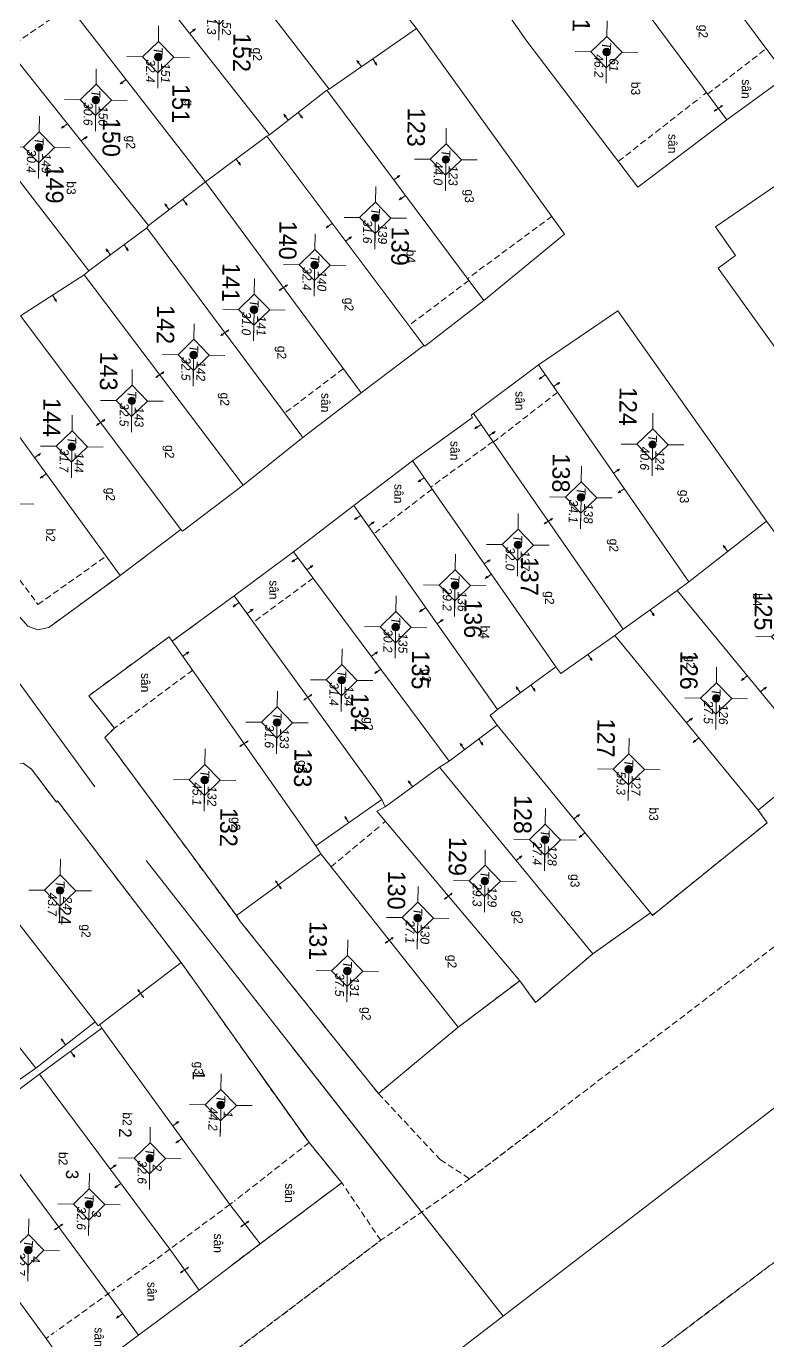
# Model space of a CAD drawing. Extents: x 601689 to 602595, y 1189742 to 1190763.
# Drawn here: x 602100.6 to 602130.3, y 1190308.4 to 1190361 of the extents above; entities that cross this region are included whole.
import ezdxf
from ezdxf.enums import TextEntityAlignment as Align

# ---------------------------------------------------------------- set-up
doc = ezdxf.new("R2010")
doc.units = 0
doc.header["$MEASUREMENT"] = 0
doc.linetypes.add('HIDDEN', pattern=[0.375, 0.25, -0.125])
for name, color, linetype in [('10', 250, 'Continuous'), ('11', 7, 'Continuous'), ('13', 7, 'Continuous'), ('14', 7, 'Continuous'), ('15', 7, 'Continuous'), ('16', 7, 'Continuous'), ('22', 7, 'Continuous'), ('53', 7, 'Continuous'), ('57', 7, 'Continuous')]:
    doc.layers.add(name, color=color, linetype=linetype)
doc.layers.get('0').off()
doc.styles.add('TXT', font='vnshx.shx')

# ---------------------------------------------------------------- blocks, each defined once
blk = doc.blocks.new('Q')
at = {"color": 7, "linetype": 'Continuous', "lineweight": 0, "style": 'TXT'}
for s, height, p in [('%%167o v%%207 th%%184ng 10 n%%168m 2001 %%174%%213n th%%184ng 5 n%%168m 2002', 0.5, (0, 5.4)), ('Ki%%211m tra th%%184ng      n%%168m', 0.5, (21, 5.4)), ('C%%172 quan %%174o v%%207: X%%221 nghi%%214p PTCN Tr%%190c %%174%%222a - B%%182n %%174%%229 ', 0.5, (0, 4.4)), ('C%%172 quan ki%%211m tra: C%%171ng ty XNK v%%181 t%%173 v%%202n d%%222ch v%%244 %%167o %%174%%185c B%%182n %%174%%229', 0.499998, (21, 4.4))]:
    blk.add_text(s, height=height, dxfattribs=at).set_placement(p)
blk = doc.blocks.new('BDONG')
at = {"color": 7, "linetype": 'Continuous', "lineweight": 0}
for p, q in [((0, 0), (0, -1.508)), ((0, 0), (2.759, 0)), ((0.342, 0), (0.342, -1.508)), ((0.797, 0), (0.797, -1.508)), ((1.274, 0), (1.274, -1.508)), ((1.73, 0), (1.73, -1.508)), ((1.753, 0), (1.753, -1.508)), ((2.072, 0), (2.072, -1.508)), ((2.759, 0), (2.759, -1.508)), ((0, -0.308), (1.73, -0.308)), ((1.753, -0.308), (2.759, -0.308)), ((0, -0.458), (1.73, -0.458)), ((1.753, -0.458), (2.759, -0.458)), ((0, -0.608), (1.73, -0.608)), ((1.753, -0.608), (2.759, -0.608)), ((0, -0.758), (1.73, -0.758)), ((1.753, -0.758), (2.759, -0.758)), ((0, -0.908), (1.73, -0.908)), ((1.753, -0.908), (2.759, -0.908)), ((0, -1.058), (1.73, -1.058)), ((1.753, -1.058), (2.759, -1.058)), ((0, -1.208), (1.73, -1.208)), ((1.753, -1.208), (2.759, -1.208)), ((0, -1.358), (1.73, -1.358)), ((1.753, -1.358), (2.759, -1.358)), ((0, -1.508), (1.73, -1.508)), ((1.753, -1.508), (2.759, -1.508))]:
    blk.add_line(p, q, dxfattribs=at)
at = {"color": 7, "linetype": 'Continuous', "lineweight": 0, "style": 'TXT'}
for s, height, p in [('(D%%239ng cho ch%%216nh l%%253 bi%%213n %%174%%233ng)', 0.054, (1.743, 0.05)), ('s%%232 TT', 0.05, (0.21, -0.099)), ('s%%232 hi%%214u', 0.049998, (0.639, -0.104)), ('s%%232 hi%%214u th%%246a', 0.049998, (1.135, -0.103)), ('s%%232 hi%%214u th%%246a', 0.049998, (1.612, -0.107)), ('s%%232 hi%%214u th%%246a b%%225', 0.049998, (2.559, -0.108)), ('s%%232 TT', 0.05, (1.936, -0.114)), ('g%%232c c%%241a th%%246a', 0.049998, (1.137, -0.187)), ('Th%%246a b%%225', 0.049998, (1.956, -0.203)), ('(ch%%216 %%174%%184nh s%%232 m%%233t l%%199n)', 0.049998, (2.638, -0.204)), ('Th%%246a th%%170m', 0.049998, (0.227, -0.214)), ('Th%%246a th%%170m', 0.049998, (0.63, -0.213)), ('l%%169n c%%203n', 0.049998, (1.56, -0.224)), ('m%%237i th%%170m', 0.049998, (1.101, -0.282))]:
    blk.add_text(s, height=height, rotation=360, dxfattribs=at).set_placement(p, align=Align.CENTER)
blk.add_text('B%%182ng c%%184c th%%246a bi%%213n %%174%%233ng ', height=0.049998, rotation=360, dxfattribs=at).set_placement((0.008, 0.046))
blk = doc.blocks.new('BANG')
at = {"color": 7, "linetype": 'Continuous', "lineweight": 0, "xscale": 9.999585560760034, "yscale": 9.999585560760034, "rotation": 359.9999199552673}
blk.add_blockref('BDONG', (0, 0), dxfattribs=at)
blk = doc.blocks.new('NH3R')
at = {"layer": '16', "color": 7, "linetype": 'Continuous', "lineweight": 0}
for p, q in [((0, 0), (0.297, -0.005)), ((0.297, -0.005), (0.186, 0.031)), ((0.297, -0.005), (0.189, -0.033))]:
    blk.add_line(p, q, dxfattribs=at)
blk = doc.blocks.new('NH3')
at = {"layer": '16', "color": 7, "linetype": 'Continuous', "lineweight": 0}
for p, q in [((-0.199, -0.002), (-0.113, 0.021)), ((0.197, -0.012), (0.107, 0.015)), ((-0.199, -0.002), (0.197, -0.012)), ((-0.199, -0.002), (-0.116, -0.035)), ((0.197, -0.012), (0.104, -0.027))]:
    blk.add_line(p, q, dxfattribs=at)
blk = doc.blocks.new('*M1485148514851485')
at = {"layer": '13', "color": 3, "linetype": 'Continuous', "lineweight": 0}
blk.add_line((602506.213, 1189792.234), (602507.233, 1189792.234), dxfattribs=at)
at = {"layer": '13', "color": 3, "linetype": 'Continuous', "lineweight": 0, "style": 'TXT', "oblique": 7.6055}
for s, p in [('126', (602506.363, 1189792.534)), ('27.5', (602506.213, 1189791.934))]:
    blk.add_text(s, height=0.36, dxfattribs=at).set_placement(p, align=Align.MIDDLE_LEFT)
blk.add_text('T', height=0.36, dxfattribs=at).set_placement((602506.016, 1189792.234), align=Align.MIDDLE_RIGHT)
blk = doc.blocks.new('*M1492149214921492')
at = {"layer": '13', "color": 3, "linetype": 'Continuous', "lineweight": 0}
blk.add_line((602496.092, 1189789.541), (602497.112, 1189789.541), dxfattribs=at)
at = {"layer": '13', "color": 3, "linetype": 'Continuous', "lineweight": 0, "style": 'TXT', "oblique": 7.6055}
for s, p in [('124', (602496.242, 1189789.841)), ('40.6', (602496.092, 1189789.241))]:
    blk.add_text(s, height=0.36, dxfattribs=at).set_placement(p, align=Align.MIDDLE_LEFT)
blk.add_text('T', height=0.36, dxfattribs=at).set_placement((602495.895, 1189789.541), align=Align.MIDDLE_RIGHT)
blk = doc.blocks.new('*M1493149314931493')
at = {"layer": '13', "color": 3, "linetype": 'Continuous', "lineweight": 0}
blk.add_line((602509.102, 1189788.781), (602510.122, 1189788.781), dxfattribs=at)
at = {"layer": '13', "color": 3, "linetype": 'Continuous', "lineweight": 0, "style": 'TXT', "oblique": 7.6055}
blk.add_text('T', height=0.36, dxfattribs=at).set_placement((602508.905, 1189788.781), align=Align.MIDDLE_RIGHT)
for s, p in [('127', (602509.252, 1189789.081)), ('59.3', (602509.102, 1189788.481))]:
    blk.add_text(s, height=0.36, dxfattribs=at).set_placement(p, align=Align.MIDDLE_LEFT)
blk = doc.blocks.new('*M1497149714971497')
at = {"layer": '13', "color": 3, "linetype": 'Continuous', "lineweight": 0}
blk.add_line((602480.419, 1189787.478), (602481.439, 1189787.478), dxfattribs=at)
at = {"layer": '13', "color": 3, "linetype": 'Continuous', "lineweight": 0, "style": 'TXT', "oblique": 7.6055}
for s, p in [('61', (602480.569, 1189787.778)), ('46.2', (602480.419, 1189787.178))]:
    blk.add_text(s, height=0.36, dxfattribs=at).set_placement(p, align=Align.MIDDLE_LEFT)
blk.add_text('T', height=0.36, dxfattribs=at).set_placement((602480.222, 1189787.478), align=Align.MIDDLE_RIGHT)
blk = doc.blocks.new('*M1500150015001500')
at = {"layer": '13', "color": 3, "linetype": 'Continuous', "lineweight": 0}
blk.add_line((602498.251, 1189786.717), (602499.271, 1189786.717), dxfattribs=at)
at = {"layer": '13', "color": 3, "linetype": 'Continuous', "lineweight": 0, "style": 'TXT', "oblique": 7.6055}
blk.add_text('T', height=0.36, dxfattribs=at).set_placement((602498.054, 1189786.717), align=Align.MIDDLE_RIGHT)
for s, p in [('138', (602498.401, 1189787.017)), ('34.1', (602498.251, 1189786.417))]:
    blk.add_text(s, height=0.36, dxfattribs=at).set_placement(p, align=Align.MIDDLE_LEFT)
blk = doc.blocks.new('*M1503150315031503')
at = {"layer": '13', "color": 3, "linetype": 'Continuous', "lineweight": 0}
blk.add_line((602511.963, 1189785.474), (602512.983, 1189785.474), dxfattribs=at)
at = {"layer": '13', "color": 3, "linetype": 'Continuous', "lineweight": 0, "style": 'TXT', "oblique": 7.6055}
blk.add_text('T', height=0.36, dxfattribs=at).set_placement((602511.766, 1189785.474), align=Align.MIDDLE_RIGHT)
for s, p in [('128', (602512.113, 1189785.774)), ('27.4', (602511.963, 1189785.174))]:
    blk.add_text(s, height=0.36, dxfattribs=at).set_placement(p, align=Align.MIDDLE_LEFT)
blk = doc.blocks.new('*M1507150715071507')
at = {"layer": '13', "color": 3, "linetype": 'Continuous', "lineweight": 0}
blk.add_line((602500.184, 1189784.219), (602501.204, 1189784.219), dxfattribs=at)
at = {"layer": '13', "color": 3, "linetype": 'Continuous', "lineweight": 0, "style": 'TXT', "oblique": 7.6055}
for s, p in [('137', (602500.334, 1189784.519)), ('32.0', (602500.184, 1189783.919))]:
    blk.add_text(s, height=0.36, dxfattribs=at).set_placement(p, align=Align.MIDDLE_LEFT)
blk.add_text('T', height=0.36, dxfattribs=at).set_placement((602499.987, 1189784.219), align=Align.MIDDLE_RIGHT)
blk = doc.blocks.new('*M1511151115111511')
at = {"layer": '13', "color": 3, "linetype": 'Continuous', "lineweight": 0}
blk.add_line((602513.649, 1189783.095), (602514.669, 1189783.095), dxfattribs=at)
at = {"layer": '13', "color": 3, "linetype": 'Continuous', "lineweight": 0, "style": 'TXT', "oblique": 7.6055}
for s, p in [('129', (602513.799, 1189783.395)), ('29.3', (602513.649, 1189782.795))]:
    blk.add_text(s, height=0.36, dxfattribs=at).set_placement(p, align=Align.MIDDLE_LEFT)
blk.add_text('T', height=0.36, dxfattribs=at).set_placement((602513.452, 1189783.095), align=Align.MIDDLE_RIGHT)
blk = doc.blocks.new('*M1513151315131513')
at = {"layer": '13', "color": 3, "linetype": 'Continuous', "lineweight": 0}
blk.add_line((602501.842, 1189781.726), (602502.862, 1189781.726), dxfattribs=at)
at = {"layer": '13', "color": 3, "linetype": 'Continuous', "lineweight": 0, "style": 'TXT', "oblique": 7.6055}
for s, p in [('136', (602501.992, 1189782.026)), ('29.2', (602501.842, 1189781.426))]:
    blk.add_text(s, height=0.36, dxfattribs=at).set_placement(p, align=Align.MIDDLE_LEFT)
blk.add_text('T', height=0.36, dxfattribs=at).set_placement((602501.645, 1189781.726), align=Align.MIDDLE_RIGHT)
blk = doc.blocks.new('*M1516151615161516')
at = {"layer": '13', "color": 3, "linetype": 'Continuous', "lineweight": 0}
blk.add_line((602484.811, 1189781.117), (602485.831, 1189781.117), dxfattribs=at)
at = {"layer": '13', "color": 3, "linetype": 'Continuous', "lineweight": 0, "style": 'TXT', "oblique": 7.6055}
for s, p in [('123', (602484.961, 1189781.417)), ('44.0', (602484.811, 1189780.817))]:
    blk.add_text(s, height=0.36, dxfattribs=at).set_placement(p, align=Align.MIDDLE_LEFT)
blk.add_text('T', height=0.36, dxfattribs=at).set_placement((602484.614, 1189781.117), align=Align.MIDDLE_RIGHT)
blk = doc.blocks.new('*M1519151915191519')
at = {"layer": '13', "color": 3, "linetype": 'Continuous', "lineweight": 0}
blk.add_line((602515.166, 1189780.432), (602516.186, 1189780.432), dxfattribs=at)
at = {"layer": '13', "color": 3, "linetype": 'Continuous', "lineweight": 0, "style": 'TXT', "oblique": 7.6055}
for s, p in [('130', (602515.316, 1189780.732)), ('27.1', (602515.166, 1189780.132))]:
    blk.add_text(s, height=0.36, dxfattribs=at).set_placement(p, align=Align.MIDDLE_LEFT)
blk.add_text('T', height=0.36, dxfattribs=at).set_placement((602514.969, 1189780.432), align=Align.MIDDLE_RIGHT)
blk = doc.blocks.new('*M1522152215221522')
at = {"layer": '13', "color": 3, "linetype": 'Continuous', "lineweight": 0}
blk.add_line((602503.544, 1189779.382), (602504.564, 1189779.382), dxfattribs=at)
at = {"layer": '13', "color": 3, "linetype": 'Continuous', "lineweight": 0, "style": 'TXT', "oblique": 7.6055}
for s, p in [('135', (602503.694, 1189779.682)), ('30.2', (602503.544, 1189779.082))]:
    blk.add_text(s, height=0.36, dxfattribs=at).set_placement(p, align=Align.MIDDLE_LEFT)
blk.add_text('T', height=0.36, dxfattribs=at).set_placement((602503.347, 1189779.382), align=Align.MIDDLE_RIGHT)
blk = doc.blocks.new('*M1524152415241524')
at = {"layer": '13', "color": 3, "linetype": 'Continuous', "lineweight": 0}
blk.add_line((602487.186, 1189778.329), (602488.206, 1189778.329), dxfattribs=at)
at = {"layer": '13', "color": 3, "linetype": 'Continuous', "lineweight": 0, "style": 'TXT', "oblique": 7.6055}
for s, p in [('139', (602487.336, 1189778.629)), ('31.6', (602487.186, 1189778.029))]:
    blk.add_text(s, height=0.36, dxfattribs=at).set_placement(p, align=Align.MIDDLE_LEFT)
blk.add_text('T', height=0.36, dxfattribs=at).set_placement((602486.989, 1189778.329), align=Align.MIDDLE_RIGHT)
blk = doc.blocks.new('*M1526152615261526')
at = {"layer": '13', "color": 3, "linetype": 'Continuous', "lineweight": 0}
blk.add_line((602517.331, 1189777.648), (602518.351, 1189777.648), dxfattribs=at)
at = {"layer": '13', "color": 3, "linetype": 'Continuous', "lineweight": 0, "style": 'TXT', "oblique": 7.6055}
blk.add_text('T', height=0.36, dxfattribs=at).set_placement((602517.134, 1189777.648), align=Align.MIDDLE_RIGHT)
for s, p in [('131', (602517.481, 1189777.948)), ('37.5', (602517.331, 1189777.348))]:
    blk.add_text(s, height=0.36, dxfattribs=at).set_placement(p, align=Align.MIDDLE_LEFT)
blk = doc.blocks.new('*M1528152815281528')
at = {"layer": '13', "color": 3, "linetype": 'Continuous', "lineweight": 0}
blk.add_line((602505.7, 1189777.254), (602506.72, 1189777.254), dxfattribs=at)
at = {"layer": '13', "color": 3, "linetype": 'Continuous', "lineweight": 0, "style": 'TXT', "oblique": 7.6055}
for s, p in [('134', (602505.85, 1189777.554)), ('31.4', (602505.7, 1189776.954))]:
    blk.add_text(s, height=0.36, dxfattribs=at).set_placement(p, align=Align.MIDDLE_LEFT)
blk.add_text('T', height=0.36, dxfattribs=at).set_placement((602505.503, 1189777.254), align=Align.MIDDLE_RIGHT)
blk = doc.blocks.new('*M1530153015301530')
at = {"layer": '13', "color": 3, "linetype": 'Continuous', "lineweight": 0}
blk.add_line((602489.106, 1189775.935), (602490.126, 1189775.935), dxfattribs=at)
at = {"layer": '13', "color": 3, "linetype": 'Continuous', "lineweight": 0, "style": 'TXT', "oblique": 7.6055}
for s, p in [('140', (602489.256, 1189776.235)), ('32.4', (602489.106, 1189775.635))]:
    blk.add_text(s, height=0.36, dxfattribs=at).set_placement(p, align=Align.MIDDLE_LEFT)
blk.add_text('T', height=0.36, dxfattribs=at).set_placement((602488.909, 1189775.935), align=Align.MIDDLE_RIGHT)
blk = doc.blocks.new('*M1535153515351535')
at = {"layer": '13', "color": 3, "linetype": 'Continuous', "lineweight": 0}
blk.add_line((602507.431, 1189774.695), (602508.451, 1189774.695), dxfattribs=at)
at = {"layer": '13', "color": 3, "linetype": 'Continuous', "lineweight": 0, "style": 'TXT', "oblique": 7.6055}
for s, p in [('133', (602507.581, 1189774.995)), ('31.6', (602507.431, 1189774.395))]:
    blk.add_text(s, height=0.36, dxfattribs=at).set_placement(p, align=Align.MIDDLE_LEFT)
blk.add_text('T', height=0.36, dxfattribs=at).set_placement((602507.234, 1189774.695), align=Align.MIDDLE_RIGHT)
blk = doc.blocks.new('*M1538153815381538')
at = {"layer": '13', "color": 3, "linetype": 'Continuous', "lineweight": 0}
blk.add_line((602490.928, 1189773.537), (602491.948, 1189773.537), dxfattribs=at)
at = {"layer": '13', "color": 3, "linetype": 'Continuous', "lineweight": 0, "style": 'TXT', "oblique": 7.6055}
blk.add_text('T', height=0.36, dxfattribs=at).set_placement((602490.731, 1189773.537), align=Align.MIDDLE_RIGHT)
for s, p in [('141', (602491.078, 1189773.837)), ('31.0', (602490.928, 1189773.237))]:
    blk.add_text(s, height=0.36, dxfattribs=at).set_placement(p, align=Align.MIDDLE_LEFT)
blk = doc.blocks.new('*M1541154115411541')
at = {"layer": '13', "color": 3, "linetype": 'Continuous', "lineweight": 0}
blk.add_line((602478.922, 1189771.973), (602479.942, 1189771.973), dxfattribs=at)
at = {"layer": '13', "color": 3, "linetype": 'Continuous', "lineweight": 0, "style": 'TXT', "oblique": 7.6055}
blk.add_text('T', height=0.36, dxfattribs=at).set_placement((602478.725, 1189771.973), align=Align.MIDDLE_RIGHT)
for s, p in [('152', (602479.072, 1189772.273)), ('31.3', (602478.922, 1189771.673))]:
    blk.add_text(s, height=0.36, dxfattribs=at).set_placement(p, align=Align.MIDDLE_LEFT)
blk = doc.blocks.new('*M1543154315431543')
at = {"layer": '13', "color": 3, "linetype": 'Continuous', "lineweight": 0}
blk.add_line((602509.774, 1189771.837), (602510.794, 1189771.837), dxfattribs=at)
at = {"layer": '13', "color": 3, "linetype": 'Continuous', "lineweight": 0, "style": 'TXT', "oblique": 7.6055}
blk.add_text('T', height=0.36, dxfattribs=at).set_placement((602509.577, 1189771.837), align=Align.MIDDLE_RIGHT)
for s, p in [('132', (602509.924, 1189772.137)), ('45.1', (602509.774, 1189771.537))]:
    blk.add_text(s, height=0.36, dxfattribs=at).set_placement(p, align=Align.MIDDLE_LEFT)
blk = doc.blocks.new('*M1545154515451545')
at = {"layer": '13', "color": 3, "linetype": 'Continuous', "lineweight": 0}
blk.add_line((602492.775, 1189771.149), (602493.795, 1189771.149), dxfattribs=at)
at = {"layer": '13', "color": 3, "linetype": 'Continuous', "lineweight": 0, "style": 'TXT', "oblique": 7.6055}
for s, p in [('142', (602492.925, 1189771.449)), ('32.5', (602492.775, 1189770.849))]:
    blk.add_text(s, height=0.36, dxfattribs=at).set_placement(p, align=Align.MIDDLE_LEFT)
blk.add_text('T', height=0.36, dxfattribs=at).set_placement((602492.578, 1189771.149), align=Align.MIDDLE_RIGHT)
blk = doc.blocks.new('*M1548154815481548')
at = {"layer": '13', "color": 3, "linetype": 'Continuous', "lineweight": 0}
blk.add_line((602480.879, 1189769.559), (602481.899, 1189769.559), dxfattribs=at)
at = {"layer": '13', "color": 3, "linetype": 'Continuous', "lineweight": 0, "style": 'TXT', "oblique": 7.6055}
for s, p in [('151', (602481.029, 1189769.859)), ('32.4', (602480.879, 1189769.259))]:
    blk.add_text(s, height=0.36, dxfattribs=at).set_placement(p, align=Align.MIDDLE_LEFT)
blk.add_text('T', height=0.36, dxfattribs=at).set_placement((602480.682, 1189769.559), align=Align.MIDDLE_RIGHT)
blk = doc.blocks.new('*M1552155215521552')
at = {"layer": '13', "color": 3, "linetype": 'Continuous', "lineweight": 0}
blk.add_line((602494.648, 1189768.705), (602495.668, 1189768.705), dxfattribs=at)
at = {"layer": '13', "color": 3, "linetype": 'Continuous', "lineweight": 0, "style": 'TXT', "oblique": 7.6055}
blk.add_text('T', height=0.36, dxfattribs=at).set_placement((602494.451, 1189768.705), align=Align.MIDDLE_RIGHT)
for s, p in [('143', (602494.798, 1189769.005)), ('32.5', (602494.648, 1189768.405))]:
    blk.add_text(s, height=0.36, dxfattribs=at).set_placement(p, align=Align.MIDDLE_LEFT)
blk = doc.blocks.new('*M1555155515551555')
at = {"layer": '13', "color": 3, "linetype": 'Continuous', "lineweight": 0}
blk.add_line((602482.631, 1189767.091), (602483.651, 1189767.091), dxfattribs=at)
at = {"layer": '13', "color": 3, "linetype": 'Continuous', "lineweight": 0, "style": 'TXT', "oblique": 7.6055}
blk.add_text('T', height=0.36, dxfattribs=at).set_placement((602482.434, 1189767.091), align=Align.MIDDLE_RIGHT)
for s, p in [('150', (602482.781, 1189767.391)), ('30.6', (602482.631, 1189766.791))]:
    blk.add_text(s, height=0.36, dxfattribs=at).set_placement(p, align=Align.MIDDLE_LEFT)
blk = doc.blocks.new('*M1558155815581558')
at = {"layer": '13', "color": 3, "linetype": 'Continuous', "lineweight": 0}
blk.add_line((602496.511, 1189766.332), (602497.531, 1189766.332), dxfattribs=at)
at = {"layer": '13', "color": 3, "linetype": 'Continuous', "lineweight": 0, "style": 'TXT', "oblique": 7.6055}
for s, p in [('144', (602496.661, 1189766.632)), ('31.7', (602496.511, 1189766.032))]:
    blk.add_text(s, height=0.36, dxfattribs=at).set_placement(p, align=Align.MIDDLE_LEFT)
blk.add_text('T', height=0.36, dxfattribs=at).set_placement((602496.314, 1189766.332), align=Align.MIDDLE_RIGHT)
blk = doc.blocks.new('*M1561156115611561')
at = {"layer": '13', "color": 3, "linetype": 'Continuous', "lineweight": 0}
blk.add_line((602484.559, 1189764.847), (602485.579, 1189764.847), dxfattribs=at)
at = {"layer": '13', "color": 3, "linetype": 'Continuous', "lineweight": 0, "style": 'TXT', "oblique": 7.6055}
for s, p in [('149', (602484.709, 1189765.147)), ('30.4', (602484.559, 1189764.547))]:
    blk.add_text(s, height=0.36, dxfattribs=at).set_placement(p, align=Align.MIDDLE_LEFT)
blk.add_text('T', height=0.36, dxfattribs=at).set_placement((602484.362, 1189764.847), align=Align.MIDDLE_RIGHT)
blk = doc.blocks.new('CENTRD')
at = {"layer": '11', "linetype": 'Continuous', "lineweight": 0}
h = blk.add_hatch(color=2, dxfattribs=at)
edge = h.paths.add_edge_path()
edge.add_arc((0, 0), 0.15, 0, 360)
at = {"layer": '11', "color": 2, "linetype": 'Continuous', "lineweight": 0}
for p, q in [((0, 1.25), (0, 0.625)), ((0, 0.625), (-0.625, 0)), ((0.625, 0), (0, 0.625)), ((-0.625, 0), (-1.25, 0)), ((-0.625, 0), (0, -0.625)), ((0, -0.625), (0.625, 0)), ((1.25, 0), (0.625, 0)), ((0, -0.625), (0, -1.25))]:
    blk.add_line(p, q, dxfattribs=at)
blk.add_circle((0, 0), 0.15, dxfattribs=at)
blk = doc.blocks.new('*M1605160516051605')
at = {"layer": '13', "color": 3, "linetype": 'Continuous', "lineweight": 0}
blk.add_line((602522.771, 1189772.668), (602523.791, 1189772.668), dxfattribs=at)
at = {"layer": '13', "color": 3, "linetype": 'Continuous', "lineweight": 0, "style": 'TXT', "oblique": 7.6055}
for s, p in [('1', (602522.921, 1189772.968)), ('44.2', (602522.771, 1189772.368))]:
    blk.add_text(s, height=0.36, dxfattribs=at).set_placement(p, align=Align.MIDDLE_LEFT)
blk.add_text('T', height=0.36, dxfattribs=at).set_placement((602522.574, 1189772.668), align=Align.MIDDLE_RIGHT)
blk = doc.blocks.new('*M1606160616061606')
at = {"layer": '13', "color": 3, "linetype": 'Continuous', "lineweight": 0}
blk.add_line((602524.941, 1189769.865), (602525.961, 1189769.865), dxfattribs=at)
at = {"layer": '13', "color": 3, "linetype": 'Continuous', "lineweight": 0, "style": 'TXT', "oblique": 7.6055}
blk.add_text('T', height=0.36, dxfattribs=at).set_placement((602524.744, 1189769.865), align=Align.MIDDLE_RIGHT)
for s, p in [('2', (602525.091, 1189770.165)), ('32.6', (602524.941, 1189769.565))]:
    blk.add_text(s, height=0.36, dxfattribs=at).set_placement(p, align=Align.MIDDLE_LEFT)
blk = doc.blocks.new('*M1607160716071607')
at = {"layer": '13', "color": 3, "linetype": 'Continuous', "lineweight": 0}
blk.add_line((602526.82, 1189767.461), (602527.84, 1189767.461), dxfattribs=at)
at = {"layer": '13', "color": 3, "linetype": 'Continuous', "lineweight": 0, "style": 'TXT', "oblique": 7.6055}
for s, p in [('3', (602526.97, 1189767.761)), ('32.6', (602526.82, 1189767.161))]:
    blk.add_text(s, height=0.36, dxfattribs=at).set_placement(p, align=Align.MIDDLE_LEFT)
blk.add_text('T', height=0.36, dxfattribs=at).set_placement((602526.623, 1189767.461), align=Align.MIDDLE_RIGHT)
blk = doc.blocks.new('*M1608160816081608')
at = {"layer": '13', "color": 3, "linetype": 'Continuous', "lineweight": 0}
blk.add_line((602514.277, 1189766.122), (602515.297, 1189766.122), dxfattribs=at)
at = {"layer": '13', "color": 3, "linetype": 'Continuous', "lineweight": 0, "style": 'TXT', "oblique": 7.6055}
blk.add_text('T', height=0.36, dxfattribs=at).set_placement((602514.08, 1189766.122), align=Align.MIDDLE_RIGHT)
for s, p in [('24', (602514.427, 1189766.422)), ('43.7', (602514.277, 1189765.822))]:
    blk.add_text(s, height=0.36, dxfattribs=at).set_placement(p, align=Align.MIDDLE_LEFT)
blk = doc.blocks.new('*M1609160916091609')
at = {"layer": '13', "color": 3, "linetype": 'Continuous', "lineweight": 0}
blk.add_line((602528.678, 1189765.058), (602529.698, 1189765.058), dxfattribs=at)
at = {"layer": '13', "color": 3, "linetype": 'Continuous', "lineweight": 0, "style": 'TXT', "oblique": 7.6055}
blk.add_text('T', height=0.36, dxfattribs=at).set_placement((602528.481, 1189765.058), align=Align.MIDDLE_RIGHT)
for s, p in [('4', (602528.828, 1189765.358)), ('32.7', (602528.678, 1189764.758))]:
    blk.add_text(s, height=0.36, dxfattribs=at).set_placement(p, align=Align.MIDDLE_LEFT)

msp = doc.modelspace()

# ---------------------------------------------------------------- linework, layer by layer
at = {"layer": '10', "color": 7, "linetype": 'Continuous', "lineweight": 0}
for p, q in [((602124.758, 1190367.394), (602131.043, 1190358.977)), ((602106.495, 1190366.544), (602112.735, 1190358.458)), ((602103.961, 1190364.758), (602110.36, 1190356.621)), ((602107.803, 1190354.746), (602101.456, 1190362.933)), ((602099.021, 1190361.146), (602105.52, 1190352.997)), ((602112.735, 1190358.458), (602116.228, 1190360.88)), ((602103.135, 1190351.189), (602096.767, 1190359.427)), ((602131.043, 1190358.977), (602128.639, 1190357.229)), ((602110.36, 1190356.621), (602112.654, 1190358.419)), ((602112.735, 1190358.458), (602112.654, 1190358.419)), ((602118.92, 1190350.003), (602112.654, 1190358.419)), ((602107.803, 1190354.746), (602110.249, 1190356.572)), ((602110.249, 1190356.572), (602110.36, 1190356.621)), ((602110.249, 1190356.572), (602116.524, 1190348.195)), ((602105.52, 1190352.997), (602107.803, 1190354.746)), ((602114.018, 1190346.299), (602107.803, 1190354.746)), ((602103.135, 1190351.189), (602105.458, 1190352.907)), ((602105.458, 1190352.907), (602105.52, 1190352.997)), ((602105.458, 1190352.907), (602111.693, 1190344.521)), ((602100.4, 1190349.387), (602102.953, 1190351.032)), ((602102.953, 1190351.032), (602103.135, 1190351.189)), ((602109.307, 1190342.614), (602102.953, 1190351.032)), ((602106.813, 1190340.838), (602100.4, 1190349.387)), ((602116.524, 1190348.195), (602114.018, 1190346.299)), ((602104.387, 1190339.002), (602098.096, 1190347.648)), ((602118.507, 1190345.478), (602121.104, 1190347.423)), ((602121.104, 1190347.423), (602127.115, 1190338.749)), ((602114.018, 1190346.299), (602111.693, 1190344.521)), ((602118.507, 1190345.478), (602124.499, 1190336.845)), ((602111.693, 1190344.521), (602109.307, 1190342.614)), ((602113.727, 1190341.793), (602116.071, 1190343.581)), ((602121.808, 1190335.342), (602116.071, 1190343.581)), ((602111.321, 1190339.946), (602113.727, 1190341.793)), ((602113.727, 1190341.793), (602119.475, 1190333.634)), ((602130.229, 1190341.168), (602127.115, 1190338.749)), ((602106.813, 1190340.838), (602104.387, 1190339.002)), ((602108.947, 1190338.189), (602111.321, 1190339.946)), ((602111.321, 1190339.946), (602117.537, 1190331.571)), ((602126.651, 1190338.396), (602124.499, 1190336.845)), ((602127.115, 1190338.749), (602126.651, 1190338.396)), ((602126.651, 1190338.396), (602132.267, 1190331.559)), ((602106.471, 1190336.373), (602108.947, 1190338.189)), ((602114.845, 1190330.038), (602108.947, 1190338.189)), ((602124.499, 1190336.845), (602124.156, 1190336.6)), ((602106.471, 1190336.373), (602112.21, 1190328.184)), ((602129.891, 1190329.611), (602124.156, 1190336.6)), ((602119.475, 1190333.634), (602121.808, 1190335.342)), ((602119.456, 1190333.004), (602117.537, 1190331.571)), ((602125.584, 1190325.5), (602119.456, 1190333.004)), ((602117.537, 1190331.571), (602117.153, 1190331.326)), ((602129.891, 1190329.611), (602132.267, 1190331.559)), ((602117.153, 1190331.326), (602114.981, 1190329.746)), ((602117.153, 1190331.326), (602123.282, 1190323.862)), ((602112.21, 1190328.184), (602114.845, 1190330.038)), ((602114.981, 1190329.746), (602114.845, 1190330.038)), ((602103.393, 1190321.144), (602097.142, 1190329.141)), ((602109.031, 1190325.387), (602112.405, 1190327.861)), ((602112.21, 1190328.184), (602112.405, 1190327.861)), ((602112.405, 1190327.861), (602117.9, 1190320.925)), ((602101.017, 1190319.286), (602094.726, 1190327.264)), ((602123.282, 1190323.862), (602125.584, 1190325.5)), ((602103.571, 1190321.031), (602106.826, 1190323.507)), ((602117.9, 1190320.925), (602120.357, 1190322.782)), ((602101.017, 1190319.286), (602103.393, 1190321.144)), ((602103.659, 1190320.88), (602103.571, 1190321.031)), ((602103.659, 1190320.88), (602101.164, 1190319.044)), ((602098.422, 1190317.472), (602101.017, 1190319.286)), ((602101.164, 1190319.044), (602098.739, 1190317.247)), ((602098.739, 1190317.247), (602105.121, 1190308.6)), ((602107.545, 1190310.397), (602109.982, 1190312.253)), ((602105.121, 1190308.6), (602107.545, 1190310.397))]:
    msp.add_line(p, q, dxfattribs=at)
for points in [[(602116.228, 1190360.88), (602110.606, 1190367.987), (602109.72, 1190369.05), (602106.427, 1190366.635), (602106.495, 1190366.544)], [(602128.639, 1190357.229), (602123.543, 1190364.08), (602122.393, 1190365.566)], [(602128.639, 1190357.229), (602125.082, 1190354.539), (602120.641, 1190360.38), (602119.023, 1190362.712), (602119.134, 1190362.8)], [(602116.228, 1190360.88), (602122.155, 1190352.648), (602118.92, 1190350.003)], [(602133.567, 1190343.931), (602128.287, 1190351.294), (602128.985, 1190351.805), (602128.18, 1190352.946), (602130.643, 1190354.622)], [(602118.92, 1190350.003), (602116.564, 1190348.165), (602116.524, 1190348.195)], [(602121.104, 1190347.423), (602124.284, 1190349.589), (602130.229, 1190341.168)], [(602104.387, 1190339.002), (602101.539, 1190336.921), (602101.097, 1190336.816), (602100.699, 1190336.972), (602100.306, 1190337.408), (602094.976, 1190344.741), (602095.653, 1190345.271), (602095.516, 1190345.463), (602098.096, 1190347.648)], [(602116.071, 1190343.581), (602118.465, 1190345.319), (602118.416, 1190345.409), (602118.507, 1190345.478)], [(602109.307, 1190342.614), (602106.882, 1190340.767), (602106.813, 1190340.838)], [(602130.229, 1190341.168), (602135.442, 1190334.055), (602132.267, 1190331.559)], [(602109.031, 1190325.387), (602103.769, 1190332.52), (602104.154, 1190332.884), (602103.131, 1190334.188), (602106.344, 1190336.545), (602106.471, 1190336.373)], [(602124.156, 1190336.6), (602122.005, 1190335.069), (602121.808, 1190335.342)], [(602119.475, 1190333.634), (602119.182, 1190333.398), (602119.456, 1190333.004)], [(602097.142, 1190329.141), (602099.66, 1190331.185), (602100.145, 1190331.479), (602100.515, 1190331.494), (602100.841, 1190331.249), (602101.843, 1190329.925), (602101.884, 1190329.975), (602106.826, 1190323.507)], [(602114.981, 1190329.746), (602114.648, 1190329.561), (602120.357, 1190322.782)], [(602125.584, 1190325.5), (602125.662, 1190325.399), (602130.253, 1190329.106), (602129.891, 1190329.611)], [(602117.9, 1190320.925), (602114.714, 1190318.268), (602109.198, 1190325.144), (602109.031, 1190325.387)], [(602120.357, 1190322.782), (602120.994, 1190321.913), (602123.282, 1190323.862)], [(602106.826, 1190323.507), (602111.937, 1190316.307), (602113.245, 1190314.698), (602109.982, 1190312.253)], [(602103.571, 1190321.031), (602103.511, 1190320.982), (602103.393, 1190321.144)], [(602109.982, 1190312.253), (602108.772, 1190313.83), (602103.659, 1190320.88)], [(602101.164, 1190319.044), (602106.368, 1190312.043), (602107.545, 1190310.397)], [(602096.305, 1190315.451), (602101.429, 1190308.47), (602102.507, 1190306.925)], [(602102.507, 1190306.925), (602102.636, 1190306.754), (602105.121, 1190308.6)]]:
    msp.add_lwpolyline(points, dxfattribs=at)
at = {"layer": '14', "color": 6, "linetype": 'HIDDEN', "lineweight": 0}
for p, q in [((602099.877, 1190360.074), (602102.36, 1190361.77)), ((602127.872, 1190358.261), (602130.218, 1190360.079)), ((602124.306, 1190355.569), (602127.581, 1190358.124)), ((602127.703, 1190358.223), (602127.823, 1190358.321)), ((602121.656, 1190353.375), (602118.271, 1190350.871)), ((602118.32, 1190350.8), (602115.926, 1190348.994)), ((602113.301, 1190347.27), (602110.967, 1190345.492)), ((602121.868, 1190346.322), (602119.301, 1190344.328)), ((602119.292, 1190344.358), (602116.807, 1190342.532)), ((602116.856, 1190342.451), (602114.521, 1190340.663)), ((602112.107, 1190338.895), (602109.713, 1190337.128)), ((602107.286, 1190335.211), (602104.154, 1190332.884)), ((602112.818, 1190327.335), (602114.801, 1190328.998)), ((602114.892, 1190329.077), (602114.984, 1190329.156)), ((602111.937, 1190316.307), (602108.954, 1190313.968)), ((602108.772, 1190313.83), (602106.368, 1190312.043)), ((602108.873, 1190313.909), (602108.772, 1190313.83)), ((602106.368, 1190312.043), (602104.53, 1190310.707)), ((602104.449, 1190310.649), (602104.267, 1190310.521)), ((602103.975, 1190310.305), (602101.823, 1190308.755)), ((602104.176, 1190310.453), (602104.056, 1190310.364)), ((602101.53, 1190308.549), (602101.429, 1190308.47)), ((602101.752, 1190308.706), (602101.631, 1190308.617))]:
    msp.add_line(p, q, dxfattribs=at)
msp.add_lwpolyline([(602097.418, 1190342.687), (602097.469, 1190342.726), (602101.101, 1190337.836), (602103.828, 1190339.769)], dxfattribs=at)
at = {"layer": '22', "color": 7, "linetype": 'HIDDEN', "lineweight": 0}
for p, q in [((602169.892, 1190341.233), (602122.206, 1190305.235)), ((602105.419, 1190339.778), (602104.387, 1190339.002)), ((602104.387, 1190339.002), (602101.539, 1190336.921)), ((602100.699, 1190336.972), (602100.306, 1190337.408)), ((602101.097, 1190336.816), (602100.699, 1190336.972)), ((602101.539, 1190336.921), (602101.097, 1190336.816)), ((602129.891, 1190329.611), (602132.267, 1190331.559)), ((602100.515, 1190331.494), (602100.841, 1190331.249)), ((602100.841, 1190331.249), (602101.175, 1190330.805)), ((602101.175, 1190330.805), (602101.843, 1190329.925)), ((602101.843, 1190329.925), (602101.884, 1190329.975)), ((602101.884, 1190329.975), (602106.826, 1190323.507)), ((602130.253, 1190329.106), (602129.891, 1190329.611)), ((602130.253, 1190329.106), (602125.662, 1190325.399)), ((602109.198, 1190325.144), (602109.031, 1190325.387)), ((602109.198, 1190325.144), (602109.031, 1190325.387)), ((602123.282, 1190323.862), (602125.584, 1190325.5)), ((602125.662, 1190325.399), (602125.584, 1190325.5)), ((602114.714, 1190318.268), (602109.198, 1190325.144)), ((602120.994, 1190321.913), (602123.282, 1190323.862)), ((602106.826, 1190323.507), (602111.937, 1190316.307)), ((602117.9, 1190320.925), (602120.357, 1190322.782)), ((602120.357, 1190322.782), (602120.994, 1190321.913)), ((602117.9, 1190320.925), (602118.76, 1190321.573)), ((602114.714, 1190318.268), (602112.462, 1190321.069)), ((602114.714, 1190318.268), (602117.9, 1190320.925)), ((602114.714, 1190318.268), (602117.9, 1190320.925)), ((602109.965, 1190319.073), (602111.937, 1190316.307)), ((602121.551, 1190317.295), (602118.357, 1190314.858)), ((602118.357, 1190314.858), (602114.803, 1190312.397)), ((602118.357, 1190314.858), (602114.803, 1190312.397)), ((602118.357, 1190314.858), (602114.803, 1190312.397))]:
    msp.add_line(p, q, dxfattribs=at)
for points in [[(602172.601, 1190338.256), (602170.114, 1190341.4), (602118.598, 1190302.504)], [(602109.031, 1190325.387), (602103.769, 1190332.52), (602104.154, 1190332.884), (602103.131, 1190334.188), (602106.344, 1190336.545), (602106.471, 1190336.373), (602107.432, 1190337.069)], [(602138.59, 1190330.342), (602137.69, 1190329.594), (602118.357, 1190314.858)], [(602138.59, 1190330.342), (602137.69, 1190329.594), (602118.357, 1190314.858)], [(602114.714, 1190318.268), (602117.178, 1190315.624), (602118.357, 1190314.858)], [(602114.714, 1190318.268), (602117.178, 1190315.624), (602118.357, 1190314.858)], [(602114.714, 1190318.268), (602117.178, 1190315.624), (602118.357, 1190314.858)], [(602108.849, 1190311.409), (602113.245, 1190314.698), (602111.937, 1190316.307)], [(602109.071, 1190311.556), (602109.982, 1190312.253), (602113.245, 1190314.698), (602111.937, 1190316.307)], [(602074.728, 1190282.265), (602094.694, 1190297.152), (602114.803, 1190312.397), (602113.245, 1190314.698)], [(602108.8, 1190307.849), (602114.803, 1190312.397), (602113.245, 1190314.698)], [(602110.883, 1190309.421), (602114.803, 1190312.397), (602113.245, 1190314.698)]]:
    msp.add_lwpolyline(points, dxfattribs=at)
at = {"layer": '57', "color": 172, "linetype": 'Continuous', "lineweight": 0}
for q in [(602105.422, 1190327.596), (602105.422, 1190327.596), (602111.269, 1190320.116)]:
    msp.add_line((602119.692, 1190309.36), q, dxfattribs=at)
for points in [[(602103.371, 1190330.544), (602087.579, 1190352.233), (602087.422, 1190352.514), (602090.852, 1190355.408), (602090.409, 1190355.924), (602093.958, 1190358.745), (602089.585, 1190365.906), (602085.746, 1190375.439)], [(602103.371, 1190330.544), (602087.579, 1190352.233), (602087.422, 1190352.514), (602090.852, 1190355.408), (602090.409, 1190355.924), (602092.431, 1190357.536)], [(602128.314, 1190285.4), (602113.396, 1190304.526), (602156.431, 1190337.598)]]:
    msp.add_lwpolyline(points, dxfattribs=at)

# ---------------------------------------------------------------- block references
at = {"color": 7, "linetype": 'Continuous', "lineweight": 0}
for name, p, rotation in [('BANG', (602142.542, 1190390.211), 269.2144660607985), ('Q', (602100.422, 1190367.765), 269.1680420500809)]:
    msp.add_blockref(name, p, dxfattribs=dict(at, rotation=rotation))
at = {"layer": '11', "color": 2, "linetype": 'Continuous', "lineweight": 0, "rotation": 269.1680420500809}
for p in [(602108.349, 1190361.66), (602105.907, 1190359.739), (602123.83, 1190359.938), (602103.413, 1190358.023), (602101.142, 1190356.127), (602117.406, 1190355.639), (602114.584, 1190353.305), (602112.162, 1190351.42), (602109.738, 1190349.633), (602107.324, 1190347.821), (602104.853, 1190345.983), (602102.453, 1190344.155), (602125.666, 1190344.237), (602099.681, 1190341.868), (602122.811, 1190342.119), (602120.285, 1190340.223), (602117.768, 1190338.601), (602115.399, 1190336.933), (602131.05, 1190336.539), (602113.24, 1190334.809), (602128.211, 1190334.078), (602110.657, 1190333.115), (602107.765, 1190330.814), (602124.717, 1190331.24), (602121.369, 1190328.427), (602118.965, 1190326.776), (602101.985, 1190326.394), (602116.281, 1190325.297), (602113.465, 1190323.173), (602108.407, 1190317.806), (602105.573, 1190315.677), (602103.142, 1190313.833), (602100.712, 1190312.01)]:
    msp.add_blockref('CENTRD', p, dxfattribs=at)
at = {"layer": '13', "color": 3, "linetype": 'Continuous', "lineweight": 0, "rotation": 269.1680420500809}
for name in ['*M1541154115411541', '*M1548154815481548', '*M1497149714971497', '*M1555155515551555', '*M1561156115611561', '*M1516151615161516', '*M1524152415241524', '*M1530153015301530', '*M1538153815381538', '*M1545154515451545', '*M1552155215521552', '*M1558155815581558', '*M1492149214921492', '*M1500150015001500', '*M1507150715071507', '*M1513151315131513', '*M1522152215221522', '*M1528152815281528', '*M1485148514851485', '*M1535153515351535', '*M1493149314931493', '*M1543154315431543', '*M1503150315031503', '*M1511151115111511', '*M1608160816081608', '*M1519151915191519', '*M1526152615261526', '*M1605160516051605', '*M1606160616061606', '*M1607160716071607', '*M1609160916091609']:
    msp.add_blockref(name, (-578790.27, 1810052.359), dxfattribs=at)
at = {"layer": '16', "color": 7, "linetype": 'Continuous', "lineweight": 0}
for name, p, xscale, yscale, rotation in [('NH3R', (602107.155, 1190360.685), 0.9999987607302544, 0.9999987607302544, 38.17623816493603), ('NH3R', (602114.027, 1190359.361), 0.9999980370867396, 0.9999980370867396, 127.4343764928557), ('NH3R', (602114.481, 1190359.664), 1.000002166240953, 1.000002166240953, 304.7286712025938), ('NH3', (602128.295, 1190357.694), 0.99999843180342, 0.99999843180342, 36.65523200067762), ('NH3R', (602111.107, 1190357.21), 0.9999980370867396, 0.9999980370867396, 127.4343764928557), ('NH3R', (602102.275, 1190357.071), 0.9999989516265981, 0.9999989516265981, 218.5742692286798), ('NH3R', (602115.325, 1190354.832), 1.000001214884449, 1.000001214884449, 36.8365644666344), ('NH3R', (602106.348, 1190353.626), 0.9999980370867396, 0.9999980370867396, 127.4343764928557), ('NH3R', (602113.392, 1190352.378), 1.000001214884449, 1.000001214884449, 36.8365644666344), ('NH3R', (602103.993, 1190351.818), 0.9999977503353704, 0.9999977503353704, 126.4843095080815), ('NH3', (602110.906, 1190350.522), 1.000001894712988, 1.000001894712988, 36.35106267796954), ('NH3', (602108.571, 1190348.715), 1.000001501775769, 1.000001501775769, 36.63660611562496), ('NH3R', (602121.379, 1190347.019), 0.9999985337297672, 0.9999985337297672, 215.1691889736547), ('NH3R', (602121.712, 1190346.554), 0.9999983780809344, 0.9999983780809344, 34.72882636689363), ('NH3R', (602118.811, 1190345.034), 0.9999985337297672, 0.9999985337297672, 215.1691889736547), ('NH3R', (602119.125, 1190344.589), 0.9999983780809344, 0.9999983780809344, 34.72882636689363), ('NH3R', (602124.105, 1190343.091), 0.9999983780809344, 0.9999983780809344, 34.72882636689363), ('NH3R', (602116.542, 1190342.904), 0.9999985337297672, 0.9999985337297672, 215.1691889736547), ('NH3R', (602124.536, 1190342.465), 0.9999985337297672, 0.9999985337297672, 215.1691889736547), ('NH3R', (602114.001, 1190341.399), 0.9999985337297672, 0.9999985337297672, 215.1691889736547), ('NH3R', (602114.305, 1190340.976), 1.000001988832718, 1.000001988832718, 36.58046743701629), ('NH3R', (602111.497, 1190339.704), 0.9999985337297672, 0.9999985337297672, 215.1691889736547), ('NH3R', (602111.851, 1190339.229), 1.000001988832718, 1.000001988832718, 36.58046743701629), ('NH3R', (602118.935, 1190339.462), 1.000001191595736, 1.000001191595736, 34.84358334575823), ('NH3R', (602119.229, 1190339.048), 0.9999985337297672, 0.9999985337297672, 215.1691889736547), ('NH3R', (602109.143, 1190337.916), 0.9999985337297672, 0.9999985337297672, 215.1691889736547), ('NH3R', (602109.457, 1190337.482), 1.000001988832718, 1.000001988832718, 36.58046743701629), ('NH3R', (602116.601, 1190337.714), 0.9999985337297672, 0.9999985337297672, 215.1691889736547), ('NH3R', (602117.062, 1190337.067), 1.000001988832718, 1.000001988832718, 36.58046743701629), ('NH3R', (602106.894, 1190335.767), 1.000001988832718, 1.000001988832718, 36.58046743701629), ('NH3R', (602114.433, 1190335.763), 1.000001988832718, 1.000001988832718, 36.58046743701629), ('NH3R', (602114.807, 1190335.248), 0.9999985337297672, 0.9999985337297672, 215.1691889736547), ('NH3R', (602129.454, 1190334.977), 0.999998458529136, 0.999998458529136, 219.397553733227), ('NH3R', (602120.384, 1190334.302), 1.000001150916379, 1.000001150916379, 126.1988763280327), ('NH3R', (602129.986, 1190334.35), 1.000002185171146, 1.000002185171146, 39.37012035249225), ('NH3R', (602127.028, 1190333.11), 1.000002185171146, 1.000002185171146, 39.37012035249225), ('NH3R', (602118.153, 1190332.032), 1.000001150916379, 1.000001150916379, 126.1988763280327), ('NH3R', (602127.519, 1190332.504), 0.999998458529136, 0.999998458529136, 219.397553733227), ('NH3R', (602122.515, 1190329.252), 1.00000190822217, 1.00000190822217, 39.23682286583283), ('NH3R', (602113.533, 1190329.106), 0.9999985865089844, 0.9999985865089844, 125.1210515347704), ('NH3R', (602122.968, 1190328.696), 0.999998458529136, 0.999998458529136, 219.397553733227), ('NH3R', (602120.212, 1190327.594), 0.9999979413620116, 0.9999979413620116, 39.3888426858348), ('NH3', (602110.718, 1190326.624), 1.000001049033667, 1.000001049033667, 306.2466879498759), ('NH3', (602117.502, 1190326.171), 1.000001422932435, 1.000001422932435, 40.09788288991493), ('NH3', (602115.148, 1190324.393), 1.000001287623728, 1.000001287623728, 218.3844997729343), ('NH3R', (602106.486, 1190316.982), 0.9999987274559348, 0.9999987274559348, 36.7699659658545), ('NH3R', (602103.982, 1190315.246), 0.9999987274559348, 0.9999987274559348, 36.7699659658545), ('NH3', (602101.93, 1190312.923), 0.9999987024324314, 0.9999987024324314, 216.4178728912441), ('NH3', (602106.957, 1190311.214), 0.9999971261239338, 0.9999971261239338, 35.56931731822086)]:
    msp.add_blockref(name, p, dxfattribs=dict(at, xscale=xscale, yscale=yscale, rotation=rotation))
for name, p, rotation in [('NH3R', (602104.629, 1190358.839), 217.786849097373), ('NH3R', (602111.502, 1190357.525), 308.0906920597668), ('NH3R', (602102.826, 1190356.384), 37.7012213932769), ('NH3R', (602109.027, 1190355.659), 306.7591318519865), ('NH3R', (602115.786, 1190354.206), 216.6659035652036), ('NH3R', (602106.894, 1190354.048), 306.7591318519865), ('NH3R', (602112.862, 1190353.076), 216.6659035652036), ('NH3R', (602104.55, 1190352.24), 302.8008348311716), ('NH3R', (602101.681, 1190350.209), 302.8008348311716), ('NH3', (602105.978, 1190347.02), 216.8740283829644), ('NH3', (602103.611, 1190345.112), 216.8740283829644), ('NH3R', (602100.962, 1190343.709), 36.03633886761917), ('NH3R', (602101.433, 1190343.062), 216.6659035652036), ('NH3', (602121.509, 1190341.167), 214.7661378595649), ('NH3R', (602128.672, 1190339.958), 127.8240585280158), ('NH3R', (602125.57, 1190337.621), 305.7799388748994), ('NH3R', (602123.085, 1190335.835), 305.4357499712856), ('NH3', (602111.891, 1190334.118), 215.8840466748677), ('NH3R', (602120.808, 1190334.616), 305.4357499712856), ('NH3', (602109.336, 1190332.273), 35.02514936689905), ('NH3R', (602118.719, 1190332.455), 305.4357499712856), ('NH3R', (602116.073, 1190330.541), 126.0359653428535), ('NH3', (602105.198, 1190322.269), 127.2635743485122), ('NH3R', (602102.2, 1190320.22), 128.0238981501035), ('NH3R', (602102.407, 1190319.967), 306.3403906581128), ('NH3R', (602106.858, 1190316.466), 216.4365487940767), ('NH3R', (602104.414, 1190314.67), 216.4365487940767), ('NH3', (602109.372, 1190313.041), 217.4638372780274), ('NH3R', (602104.482, 1190309.458), 216.4365487940767)]:
    msp.add_blockref(name, p, dxfattribs=dict(at, rotation=rotation))

# ---------------------------------------------------------------- texts
at = {"layer": '15', "color": 7, "linetype": 'Continuous', "lineweight": 0, "style": 'TXT'}
for s, p in [('g2', (602127.701, 1190361.032)), ('g2', (602109.878, 1190360.117)), ('b3', (602124.999, 1190358.749)), ('s%%169n', (602129.421, 1190358.849)), ('g', (602107.139, 1190358.045)), ('g2', (602104.819, 1190356.596)), ('s%%169n', (602126.481, 1190356.66)), ('b3', (602102.434, 1190354.769)), ('g3', (602118.35, 1190354.441)), ('b4', (602116.017, 1190352.032)), ('g2', (602113.541, 1190350.106)), ('g2', (602110.854, 1190348.183)), ('g2', (602108.578, 1190346.315)), ('s%%169n', (602112.608, 1190346.299)), ('s%%169n', (602120.37, 1190346.372)), ('g2', (602106.369, 1190344.214)), ('s%%169n', (602117.772, 1190344.378)), ('s%%169n', (602115.529, 1190342.658)), ('g2', (602104.006, 1190342.507)), ('g3', (602126.945, 1190342.422)), ('b2', (602101.613, 1190340.879)), ('g2', (602124.129, 1190340.47)), ('s%%169n', (602110.535, 1190338.807)), ('g2', (602121.56, 1190338.366)), ('b4', (602129.87, 1190338.292)), ('b4', (602118.971, 1190336.992)), ('g2', (602127.205, 1190335.798)), ('g2', (602116.637, 1190335.253)), ('s%%169n', (602105.404, 1190335.097)), ('g2', (602114.32, 1190333.325)), ('g2', (602111.677, 1190331.611)), ('b3', (602125.722, 1190329.718)), ('g2', (602109.015, 1190329.327)), ('g3', (602122.575, 1190327.051)), ('g2', (602120.304, 1190325.592)), ('g2', (602103.026, 1190325.039)), ('g2', (602117.66, 1190323.818)), ('g2', (602114.232, 1190321.726)), ('g3', (602107.531, 1190319.547)), ('b2', (602104.673, 1190317.516)), ('b2', (602102.111, 1190315.931)), ('s%%169n', (602111.165, 1190314.677)), ('s%%169n', (602108.316, 1190312.666)), ('s%%169n', (602105.66, 1190310.732)), ('s%%169n', (602103.545, 1190308.912))]:
    msp.add_text(s, height=0.36, rotation=269.2144, dxfattribs=at).set_placement(p, align=Align.MIDDLE_LEFT)
at = {"layer": '53', "color": 200, "linetype": 'Continuous', "lineweight": 0, "style": 'TXT'}
for s, height, p in [(' 61', 0.7, (602122.835, 1190362.049)), (' 152', 0.7, (602109.269, 1190360.965)), (' 151', 0.7, (602106.831, 1190358.918)), (' 123', 0.7, (602116.238, 1190357.97)), (' 150', 0.7, (602104.052, 1190357.567)), (' 149', 0.7, (602101.787, 1190355.698)), (' 140', 0.7, (602111.106, 1190353.45)), (' 139', 0.7, (602115.593, 1190353.209)), (' 141', 0.7, (602108.833, 1190351.761)), (' 142', 0.7, (602106.219, 1190350.076)), (' 143', 0.7, (602103.944, 1190348.218)), (' 124', 0.7, (602124.706, 1190346.803)), (' 144', 0.7, (602101.669, 1190346.359)), (' 138', 0.7, (602122.029, 1190344.139)), (' 137', 0.7, (602120.773, 1190340.007)), (' 136', 0.7, (602118.509, 1190338.308)), (' 125', 0.7, (602130.113, 1190338.618)), (' 135', 0.7, (602116.411, 1190336.256)), (' 126', 0.7, (602127.141, 1190336.249)), (' 134', 0.7, (602113.977, 1190334.56)), (' 127', 0.7, (602123.824, 1190333.534)), (' 133', 0.7, (602111.706, 1190332.341)), (' 128', 0.7, (602120.501, 1190330.48)), (' 132', 0.7, (602108.744, 1190329.962)), (' 129', 0.7, (602117.889, 1190328.796)), (' 130', 0.7, (602115.45, 1190327.449)), ('24', 0.5, (602102.176, 1190325.751)), (' 131', 0.7, (602112.312, 1190325.422)), ('1', 0.5, (602107.536, 1190319.177)), ('2', 0.5, (602104.594, 1190316.877)), ('3', 0.5, (602102.472, 1190315.216))]:
    msp.add_text(s, height=height, rotation=269.2144, dxfattribs=at).set_placement(p, align=Align.MIDDLE_LEFT)

doc.saveas('drawing.dxf')
